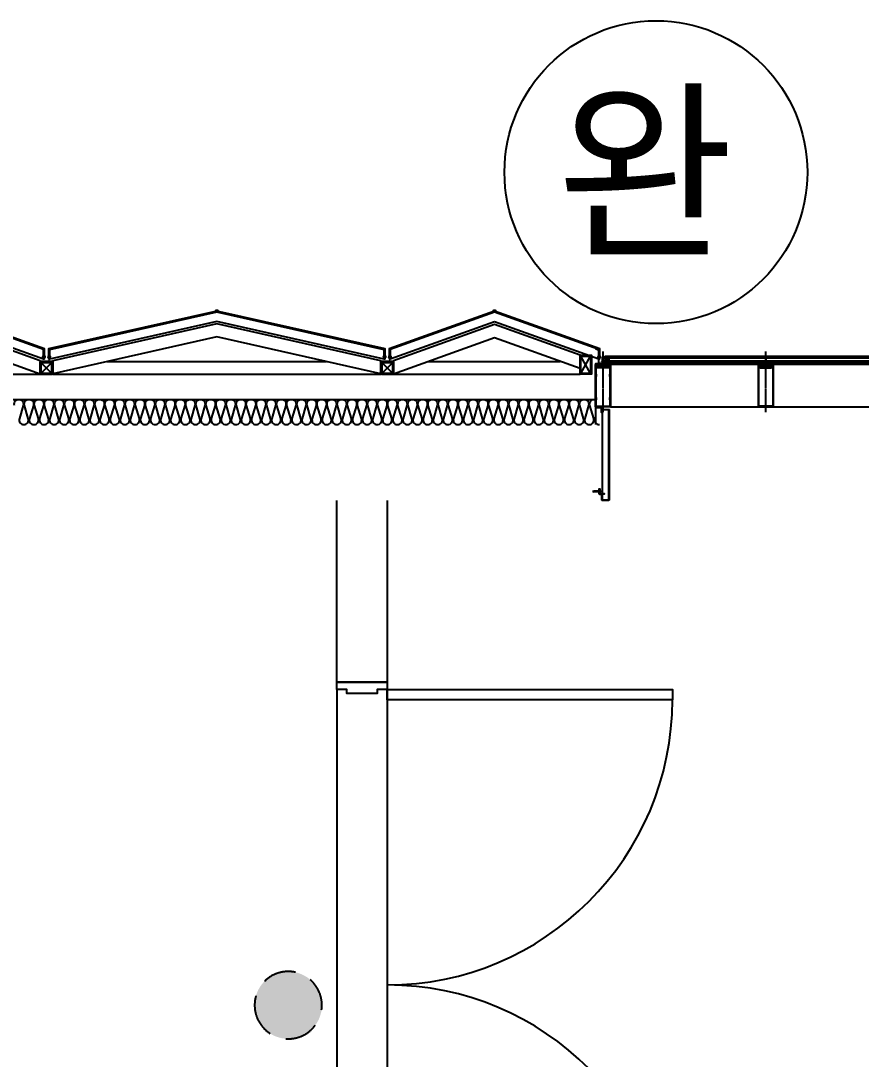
# Model space of a CAD drawing. Header units: millimetres. Extents: x -95754 to 177808, y 34455 to 150605.
# Drawn here: x 166302 to 169632, y 146491 to 150605 of the extents above; entities that cross this region are included whole.
import ezdxf

# ---------------------------------------------------------------- set-up
doc = ezdxf.new("R2010")
doc.units = ezdxf.units.MM
doc.header["$LTSCALE"] = 300
for name, pattern in [('CEN', [62, 60, -1, 0, -1]), ('CENTER', [2, 1.25, -0.25, 0.25, -0.25]), ('ghid', [3, 2, -1]), ('HID', [2.8, 1.8, -1])]:
    doc.linetypes.add(name, pattern=pattern)
for name, color, linetype in [('0-Sheet', 7, 'Continuous'), ('6FIN', 6, 'Continuous'), ('8', 8, 'Continuous'), ('A-DOOR', 4, 'Continuous'), ('A-DOOR-1', 1, 'Continuous'), ('A-DOOR-8', 8, 'Continuous'), ('A-ELE', 7, 'Continuous'), ('A-WALL-D', 7, 'Continuous'), ('A-WIN', 4, 'Continuous'), ('A-갑종방화문', 7, 'Continuous'), ('A-방화문표기', 6, 'ghid'), ('A-하지철물', 55, 'Continuous'), ('alucobond', 4, 'Continuous'), ('B-AR', 4, 'Continuous'), ('CEN', 1, 'CEN'), ('GLASS', 4, 'Continuous'), ('INSUL', 8, 'Continuous'), ('ISL', 251, 'Continuous'), ('mold', 4, 'Continuous'), ('SEALANT', 90, 'Continuous'), ('SHEET', 6, 'Continuous')]:
    doc.layers.add(name, color=color, linetype=linetype)
doc.layers.add('피난기구', color=1, linetype='Continuous', plot=False)
doc.styles.add('X-PLAN$0$Gtx', font='')
doc.styles.get('X-PLAN$0$Gtx').set_extended_font_data('Dotum')

# ---------------------------------------------------------------- blocks, each defined once
blk = doc.blocks.new('FSD-6')
at = {"layer": 'A-DOOR'}
for points in [[(-200, 2400), (-200, 2370), (-160, 2370), (-160, 2355), (-40, 2355), (-40, 2370), (0, 2370), (0, 2400)], [(-200, 2370), (-1330, 2370), (-1330, 2330), (-200, 2330)], [(-200, 30), (-1330, 30), (-1330, 70), (-200, 70)], [(-200, 0), (-200, 30), (-160, 30), (-160, 45), (-40, 45), (-40, 30), (0, 30), (0, 0)]]:
    blk.add_lwpolyline(points, close=True, dxfattribs=at)
at = {"layer": 'A-DOOR-1'}
for centre, start, end in [((-200, 2330), 180, 270), ((-200, 70), 90, 180)]:
    blk.add_arc(centre, 1130, start, end, dxfattribs=at)
at = {"layer": 'A-DOOR-8'}
for p, q in [((-200, 30), (-200, 2370)), ((0, 30), (0, 2370))]:
    blk.add_line(p, q, dxfattribs=at)
blk = doc.blocks.new('EX-850-1')
at = {"layer": '6FIN', "elevation": 0}
for points in [[(3.2, 204.1), (46.8, 204.1, 0.414214), (50, 207.3), (50, 250.9, 0.414214), (46.8, 254.1), (3.2, 254.1, 0.414214), (0, 250.9), (0, 207.3, 0.414214)], [(896.8, 204.1), (853.2, 204.1, -0.414214), (850, 207.3), (850, 250.9, -0.414214), (853.2, 254.1), (896.8, 254.1, -0.414214), (900, 250.9), (900, 207.3, -0.414214)]]:
    blk.add_lwpolyline(points, format="xyb", close=True, dxfattribs=at)
at = {"layer": 'A-하지철물'}
for p, q in [((850, 254.1), (50, 254.1)), ((710.9, 204.1), (189.1, 204.1))]:
    blk.add_line(p, q, dxfattribs=at)
at = {"layer": 'A-하지철물', "elevation": 0}
for points in [[(49.9, 254.1), (450, 110.3), (850.1, 254.1)], [(50, 204.1), (50, 200.9), (450, 57.2), (850, 200.9), (850, 204.1)]]:
    blk.add_lwpolyline(points, dxfattribs=at)
at = {"layer": 'A-하지철물'}
blk.add_circle((450, 4.1), 4.07, dxfattribs=at)
at = {"layer": 'alucobond', "color": 251, "linetype": 'HID', "ltscale": 10}
for p, q in [((30.2, 185.1), (41.5, 185.1)), ((31.5, 182.4), (31.5, 187.8)), ((31.5, 186.6), (39.5, 186.6)), ((31.5, 183.6), (39.5, 183.6)), ((32, 189.3), (32.5, 189.3)), ((32, 180.9), (32.5, 180.9)), ((32.5, 180.9), (32.5, 189.3)), ((38, 182.7), (38, 187.4)), ((39.5, 182.7), (39.5, 187.4)), ((869.8, 185.1), (858.5, 185.1)), ((860.5, 182.7), (860.5, 187.4)), ((868.5, 186.6), (860.5, 186.6)), ((868.5, 183.6), (860.5, 183.6)), ((862, 182.7), (862, 187.4)), ((867.5, 180.9), (867.5, 189.3)), ((868, 189.3), (867.5, 189.3)), ((868, 180.9), (867.5, 180.9)), ((868.5, 182.4), (868.5, 187.8))]:
    blk.add_line(p, q, dxfattribs=at)
at = {"layer": 'alucobond'}
for p, q in [((32.5, 195.1), (36.5, 195.1)), ((867.5, 195.1), (863.5, 195.1))]:
    blk.add_line(p, q, dxfattribs=at)
at = {"layer": 'alucobond', "color": 251, "linetype": 'HID', "ltscale": 10}
for points in [[(32, 189.3), (31.5, 187.8)], [(32, 180.9), (31.5, 182.4)], [(868, 189.3), (868.5, 187.8)], [(868, 180.9), (868.5, 182.4)]]:
    blk.add_lwpolyline(points, dxfattribs=at)
at = {"layer": 'alucobond', "elevation": 0}
for points in [[(32.5, 195.1), (32.5, 154.1), (450, 4.1), (867.5, 154.1), (867.5, 195.1)], [(36.5, 195.1), (36.5, 156.9), (450, 8.3), (863.5, 156.9), (863.5, 195.1)]]:
    blk.add_lwpolyline(points, dxfattribs=at)
at = {"layer": 'alucobond', "color": 251, "linetype": 'HID', "ltscale": 10, "elevation": 0}
blk.add_lwpolyline([(36.5, 195.1), (450, 46.6), (863.5, 195.1)], dxfattribs=at)
at = {"layer": 'alucobond', "color": 251, "linetype": 'HID', "ltscale": 10}
for points in [[(39.5, 186.6, -0.666667), (39.5, 183.6, -1.5)], [(860.5, 186.6, 0.666667), (860.5, 183.6, 1.5)]]:
    blk.add_lwpolyline(points, format="xyb", dxfattribs=at)
for centre, start, end in [((38.7, 187.4), 0, 180), ((38.7, 182.7), 180, 0), ((861.3, 187.4), 0, 180), ((861.3, 182.7), 180, 0)]:
    blk.add_arc(centre, 0.75, start, end, dxfattribs=at)
at = {"layer": 'mold', "color": 4}
for points in [[(25, 204.1), (25, 202.6)], [(875, 204.1), (875, 202.6)]]:
    blk.add_lwpolyline(points, dxfattribs=at)
at = {"layer": 'SHEET', "color": 8}
for p, q in [((46.8, 250.9), (3.2, 207.3)), ((3.2, 250.9), (46.8, 207.3)), ((853.2, 250.9), (896.8, 207.3)), ((896.8, 250.9), (853.2, 207.3))]:
    blk.add_line(p, q, dxfattribs=at)
at = {"layer": 'SHEET', "color": 8, "elevation": 0}
for points in [[(3.2, 207.3), (46.8, 207.3), (46.8, 250.9), (3.2, 250.9)], [(896.8, 207.3), (853.2, 207.3), (853.2, 250.9), (896.8, 250.9)]]:
    blk.add_lwpolyline(points, close=True, dxfattribs=at)
blk = doc.blocks.new('EX-1350')
at = {"layer": '6FIN', "elevation": 0}
for points in [[(3.2, 204.1), (46.8, 204.1, 0.414214), (50, 207.3), (50, 250.9, 0.414214), (46.8, 254.1), (3.2, 254.1, 0.414214), (0, 250.9), (0, 207.3, 0.414214)], [(1396.8, 204.1), (1353.2, 204.1, -0.414214), (1350, 207.3), (1350, 250.9, -0.414214), (1353.2, 254.1), (1396.8, 254.1, -0.414214), (1400, 250.9), (1400, 207.3, -0.414214)]]:
    blk.add_lwpolyline(points, format="xyb", close=True, dxfattribs=at)
at = {"layer": 'A-하지철물'}
for p, q in [((1350, 254.1), (50, 254.1)), ((1133.9, 204.1), (266.1, 204.1))]:
    blk.add_line(p, q, dxfattribs=at)
at = {"layer": 'A-하지철물', "elevation": 0}
for points in [[(49.7, 252.7), (700, 106.6), (1350.3, 252.7)], [(50, 254.1), (50, 201.4), (700, 55.3), (1350, 201.4), (1350, 254.1)]]:
    blk.add_lwpolyline(points, dxfattribs=at)
at = {"layer": 'A-하지철물'}
blk.add_circle((700, 4.1), 4.07, dxfattribs=at)
at = {"layer": 'alucobond', "color": 251, "linetype": 'HID', "ltscale": 10}
for p, q in [((30.2, 185.1), (41.5, 185.1)), ((31.5, 182.4), (31.5, 187.8)), ((31.5, 186.6), (39.5, 186.6)), ((31.5, 183.6), (39.5, 183.6)), ((32, 189.3), (32.5, 189.3)), ((32, 180.9), (32.5, 180.9)), ((32.5, 180.9), (32.5, 189.3)), ((38, 182.7), (38, 187.4)), ((39.5, 182.7), (39.5, 187.4)), ((1369.8, 185.1), (1358.5, 185.1)), ((1360.5, 182.7), (1360.5, 187.4)), ((1368.5, 186.6), (1360.5, 186.6)), ((1368.5, 183.6), (1360.5, 183.6)), ((1362, 182.7), (1362, 187.4)), ((1367.5, 180.9), (1367.5, 189.3)), ((1368, 189.3), (1367.5, 189.3)), ((1368, 180.9), (1367.5, 180.9)), ((1368.5, 182.4), (1368.5, 187.8))]:
    blk.add_line(p, q, dxfattribs=at)
at = {"layer": 'alucobond'}
for p, q in [((32.5, 195.1), (36.5, 195.1)), ((1367.5, 195.1), (1363.5, 195.1))]:
    blk.add_line(p, q, dxfattribs=at)
at = {"layer": 'alucobond', "color": 251, "linetype": 'HID', "ltscale": 10, "elevation": 0}
for points in [[(32, 189.3), (31.5, 187.8)], [(32, 180.9), (31.5, 182.4)], [(36.5, 194.2), (700, 45.1), (1363.5, 194.2)], [(1368, 189.3), (1368.5, 187.8)], [(1368, 180.9), (1368.5, 182.4)]]:
    blk.add_lwpolyline(points, dxfattribs=at)
at = {"layer": 'alucobond', "elevation": 0}
for points in [[(32.5, 195.1), (32.5, 154.1), (700, 4.1), (1367.5, 154.1), (1367.5, 195.1)], [(36.5, 195.1), (36.5, 157.3), (700, 8.2), (1363.5, 157.3), (1363.5, 195.1)]]:
    blk.add_lwpolyline(points, dxfattribs=at)
at = {"layer": 'alucobond', "color": 251, "linetype": 'HID', "ltscale": 10, "elevation": 0}
for points in [[(39.5, 186.6, -0.666667), (39.5, 183.6, -1.5)], [(1360.5, 186.6, 0.666667), (1360.5, 183.6, 1.5)]]:
    blk.add_lwpolyline(points, format="xyb", dxfattribs=at)
at = {"layer": 'alucobond', "color": 251, "linetype": 'HID', "ltscale": 10}
for centre, start, end in [((38.7, 187.4), 0, 180), ((38.7, 182.7), 180, 0), ((1361.3, 187.4), 0, 180), ((1361.3, 182.7), 180, 0)]:
    blk.add_arc(centre, 0.75, start, end, dxfattribs=at)
at = {"layer": 'mold', "color": 4, "elevation": 0}
for points in [[(25, 204.1), (25, 202.6)], [(1375, 204.1), (1375, 202.6)]]:
    blk.add_lwpolyline(points, dxfattribs=at)
at = {"layer": 'SHEET', "color": 8}
for p, q in [((46.8, 250.9), (3.2, 207.3)), ((3.2, 250.9), (46.8, 207.3)), ((1353.2, 250.9), (1396.8, 207.3)), ((1396.8, 250.9), (1353.2, 207.3))]:
    blk.add_line(p, q, dxfattribs=at)
at = {"layer": 'SHEET', "color": 8, "elevation": 0}
for points in [[(3.2, 207.3), (46.8, 207.3), (46.8, 250.9), (3.2, 250.9)], [(1396.8, 207.3), (1353.2, 207.3), (1353.2, 250.9), (1396.8, 250.9)]]:
    blk.add_lwpolyline(points, close=True, dxfattribs=at)
blk = doc.blocks.new('A$C88f6889a')
at = {"layer": 'B-AR', "elevation": 0}
for points in [[(12, 54.7, -0.414214), (11, 55.7), (11, 62, -0.414214), (11.5, 62.5), (50.5, 62.5, -0.414214), (51, 62), (51, 55.7, -0.414214), (50, 54.7), (35.7, 54.7, 0.414214), (35.5, 54.5), (35.5, 52.5, 0.414214), (36, 52), (61, 52), (61, 220), (1, 220), (1, 52), (26, 52, 0.414214), (26.5, 52.5), (26.5, 54.5, 0.414214), (26.3, 54.7)], [(59, 89.4), (59, 54.8, -0.414214), (58.5, 54.3), (53.7, 54.3, -0.414214), (53.2, 54.8), (53.2, 64.2, 0.414214), (52.7, 64.7), (9.3, 64.7, 0.414214), (8.8, 64.2), (8.8, 54.8, -0.414214), (8.3, 54.3), (3.5, 54.3, -0.414214), (3, 54.8), (3, 89.4), (3.5, 89.9), (3.5, 99.1), (3, 99.6), (3, 182.4), (3.5, 182.9), (3.5, 192.1), (3, 192.6), (3, 217, -0.414214), (3.5, 217.5), (58.5, 217.5, -0.414214), (59, 217), (59, 192.6), (58.5, 192.1), (58.5, 182.9), (59, 182.4), (59, 99.6), (58.5, 99.1), (58.5, 89.9)], [(33.7, 56.4, -0.414214), (34.7, 57.4), (35.6, 57.4, 0.298217), (36.1, 57.1, 0.298217), (36.5, 57.4), (47.3, 57.4, 0.298217), (47.8, 57.1, 0.414214), (48.3, 57.6), (48.3, 59.6, 0.414214), (47.8, 60.1, 0.236068), (47.4, 59.9), (31.4, 59.9, 0.236068), (31, 60.1, 0.236068), (30.6, 59.9), (14.6, 59.9, 0.236068), (14.2, 60.1, 0.414214), (13.7, 59.6), (13.7, 57.6, 0.414214), (14.2, 57.1, 0.298217), (14.7, 57.4), (25.5, 57.4, 0.298217), (25.9, 57.1, 0.298217), (26.4, 57.4), (27.3, 57.4, -0.414214), (28.3, 56.4), (28.3, 52.1, 0.198912), (28.3, 51.9), (29.2, 51, -0.198911), (29.5, 50.3), (29.5, 24.2, 0.414214), (31, 22.7, 0.414214), (32.5, 24.2), (32.5, 50.3, -0.198912), (32.8, 51), (33.5, 51.7, 0.198912), (33.7, 52.4)]]:
    blk.add_lwpolyline(points, format="xyb", close=True, dxfattribs=at)
blk.add_lwpolyline([(48.8, 60.3), (31, 60.3), (48.8, 60.3), (48.8, 56.9), (34.5, 56.9), (34, 56.4), (34, 53.9), (34.8, 53.9), (35.3, 54.4), (35.3, 54.9), (37.4, 54.9), (37.7, 55.2), (48, 55.2), (48, 54.9), (50, 54.9), (50.5, 55.4), (50.5, 61.8), (50, 62.3), (48, 62.3), (48, 62), (37.5, 62), (37.5, 62.3), (33, 62.3), (33, 62), (29, 62), (29, 62.3), (24.5, 62.3), (24.5, 62), (14, 62), (14, 62.3), (12, 62.3), (11.5, 61.8), (11.5, 55.4), (12, 54.9), (14, 54.9), (14, 55.2), (24.3, 55.2), (24.6, 54.9), (26.7, 54.9), (26.7, 54.4), (27.2, 53.9), (28.1, 53.9), (28.1, 56.4), (27.6, 56.9), (13.2, 56.9), (13.2, 60.3), (31, 60.3)], dxfattribs=at)
at = {"layer": 'CEN', "ltscale": 0.005}
blk.add_line((31, 240), (31, 0), dxfattribs=at)
at = {"layer": 'GLASS', "color": 8, "elevation": 0}
blk.add_lwpolyline([(22.5, 20, -0.046781), (39.5, 20)], format="xyb", dxfattribs=at)
at = {"layer": 'SEALANT', "color": 4, "elevation": 0}
for points in [[(1, 52, -0.032752), (0, 44)], [(61, 52, 0.032752), (62, 44)]]:
    blk.add_lwpolyline(points, format="xyb", dxfattribs=at)
for points in [[(16.5, 52), (16.5, 44), (26.5, 44), (26.5, 52)], [(45.5, 52), (45.5, 44), (35.5, 44), (35.5, 52)]]:
    blk.add_lwpolyline(points, close=True, dxfattribs=at)
at = {"layer": 'SEALANT', "color": 8}
for centre, start, end in [((25.9, 40.6), 76.7784, 89.2245), ((36.1, 40.6), 90.7755, 103.2216)]:
    blk.add_arc(centre, 11.4, start, end, dxfattribs=at)
blk = doc.blocks.new('*U1697')
at = {"layer": 'B-AR', "color": 8}
for p, q in [((-30, -71, 0), (-5, -68)), ((1320, -71, 0), (1295, -68))]:
    blk.add_line(p, q, dxfattribs=at)
at = {"layer": 'B-AR'}
for points in [[(-19, -65.3, -0.414214), (-20, -64.3), (-20, -58, -0.414214), (-19.5, -57.5), (19.5, -57.5, -0.414214), (20, -58), (20, -64.3, -0.414214), (19, -65.3), (4.7, -65.3, 0.414214), (4.5, -65.5), (4.5, -67.5, 0.414214), (5, -68), (30, -68), (30, 100), (-30, 100), (-30, -68), (-5, -68, 0.414214), (-4.5, -67.5), (-4.5, -65.5, 0.414214), (-4.7, -65.3)], [(28, -30.6), (28, -65.2, -0.414214), (27.5, -65.7), (22.7, -65.7, -0.414214), (22.2, -65.2), (22.2, -55.8, 0.414214), (21.7, -55.3), (-21.7, -55.3, 0.414214), (-22.2, -55.8), (-22.2, -65.2, -0.414214), (-22.7, -65.7), (-27.5, -65.7, -0.414214), (-28, -65.2), (-28, -30.6), (-27.5, -30.1), (-27.5, -20.9), (-28, -20.4), (-28, 62.4), (-27.5, 62.9), (-27.5, 72.1), (-28, 72.6), (-28, 97, -0.414214), (-27.5, 97.5), (27.5, 97.5, -0.414214), (28, 97), (28, 72.6), (27.5, 72.1), (27.5, 62.9), (28, 62.4), (28, -20.4), (27.5, -20.9), (27.5, -30.1)], [(1309, -65.3, 0.414214), (1310, -64.3), (1310, -58, 0.414214), (1309.5, -57.5), (1270.5, -57.5, 0.414214), (1270, -58), (1270, -64.3, 0.414214), (1271, -65.3), (1285.3, -65.3, -0.414214), (1285.5, -65.5), (1285.5, -67.5, -0.414214), (1285, -68), (1260, -68), (1260, 100), (1320, 100), (1320, -68), (1295, -68, -0.414214), (1294.5, -67.5), (1294.5, -65.5, -0.414214), (1294.7, -65.3)], [(1262, -30.6), (1262, -65.2, 0.414214), (1262.5, -65.7), (1267.3, -65.7, 0.414214), (1267.8, -65.2), (1267.8, -55.8, -0.414214), (1268.3, -55.3), (1311.7, -55.3, -0.414214), (1312.2, -55.8), (1312.2, -65.2, 0.414214), (1312.7, -65.7), (1317.5, -65.7, 0.414214), (1318, -65.2), (1318, -30.6), (1317.5, -30.1), (1317.5, -20.9), (1318, -20.4), (1318, 62.4), (1317.5, 62.9), (1317.5, 72.1), (1318, 72.6), (1318, 97, 0.414214), (1317.5, 97.5), (1262.5, 97.5, 0.414214), (1262, 97), (1262, 72.6), (1262.5, 72.1), (1262.5, 62.9), (1262, 62.4), (1262, -20.4), (1262.5, -20.9), (1262.5, -30.1)], [(2.7, -63.6, -0.414214), (3.7, -62.6), (4.6, -62.6, 0.298217), (5.1, -62.9, 0.298217), (5.5, -62.6), (16.3, -62.6, 0.298217), (16.8, -62.9, 0.414214), (17.3, -62.4), (17.3, -60.4, 0.414214), (16.8, -59.9, 0.236068), (16.4, -60.1), (0.4, -60.1, 0.236068), (0, -59.9, 0.236068), (-0.4, -60.1), (-16.4, -60.1, 0.236068), (-16.8, -59.9, 0.414214), (-17.3, -60.4), (-17.3, -62.4, 0.414214), (-16.8, -62.9, 0.298217), (-16.3, -62.6), (-5.5, -62.6, 0.298217), (-5.1, -62.9, 0.298217), (-4.6, -62.6), (-3.7, -62.6, -0.414214), (-2.7, -63.6), (-2.7, -67.9, 0.198912), (-2.7, -68.1), (-1.8, -69, -0.198911), (-1.5, -69.7), (-1.5, -95.8, 0.414214), (0, -97.3, 0.414214), (1.5, -95.8), (1.5, -69.7, -0.198912), (1.8, -69), (2.5, -68.3, 0.198912), (2.7, -67.6)], [(1287.3, -63.6, 0.414214), (1286.3, -62.6), (1285.4, -62.6, -0.298217), (1284.9, -62.9, -0.298217), (1284.5, -62.6), (1273.7, -62.6, -0.298217), (1273.2, -62.9, -0.414214), (1272.7, -62.4), (1272.7, -60.4, -0.414214), (1273.2, -59.9, -0.236068), (1273.6, -60.1), (1289.6, -60.1, -0.236068), (1290, -59.9, -0.236068), (1290.4, -60.1), (1306.4, -60.1, -0.236068), (1306.8, -59.9, -0.414214), (1307.3, -60.4), (1307.3, -62.4, -0.414214), (1306.8, -62.9, -0.298217), (1306.3, -62.6), (1295.5, -62.6, -0.298217), (1295.1, -62.9, -0.298217), (1294.6, -62.6), (1293.7, -62.6, 0.414214), (1292.7, -63.6), (1292.7, -67.9, -0.198912), (1292.7, -68.1), (1291.8, -69, 0.198911), (1291.5, -69.7), (1291.5, -95.8, -0.414214), (1290, -97.3, -0.414214), (1288.5, -95.8), (1288.5, -69.7, 0.198912), (1288.2, -69), (1287.5, -68.3, -0.198912), (1287.3, -67.6)]]:
    blk.add_lwpolyline(points, format="xyb", close=True, dxfattribs=at)
at = {"layer": 'B-AR', "color": 8, "elevation": 0}
for points in [[(-5, -71), (-30, -71), (-30, -68), (-5, -68)], [(1295, -71), (1320, -71), (1320, -68), (1295, -68)]]:
    blk.add_lwpolyline(points, close=True, dxfattribs=at)
at = {"layer": 'B-AR'}
for points in [[(17.8, -59.7), (0, -59.7), (17.8, -59.7), (17.8, -63.1), (3.5, -63.1), (3, -63.6), (3, -66.1), (3.8, -66.1), (4.3, -65.6), (4.3, -65.1), (6.4, -65.1), (6.7, -64.8), (17, -64.8), (17, -65.1), (19, -65.1), (19.5, -64.6), (19.5, -58.2), (19, -57.7), (17, -57.7), (17, -58), (6.5, -58), (6.5, -57.7), (2, -57.7), (2, -58), (-2, -58), (-2, -57.7), (-6.5, -57.7), (-6.5, -58), (-17, -58), (-17, -57.7), (-19, -57.7), (-19.5, -58.2), (-19.5, -64.6), (-19, -65.1), (-17, -65.1), (-17, -64.8), (-6.7, -64.8), (-6.4, -65.1), (-4.3, -65.1), (-4.3, -65.6), (-3.8, -66.1), (-2.9, -66.1), (-2.9, -63.6), (-3.4, -63.1), (-17.8, -63.1), (-17.8, -59.7), (0, -59.7)], [(1272.1, -59.7), (1290, -59.7), (1272.1, -59.7), (1272.1, -63.1), (1286.5, -63.1), (1287, -63.6), (1287, -66.1), (1286.2, -66.1), (1285.7, -65.6), (1285.7, -65.1), (1283.6, -65.1), (1283.3, -64.8), (1273, -64.8), (1273, -65.1), (1271, -65.1), (1270.5, -64.6), (1270.5, -58.2), (1271, -57.7), (1273, -57.7), (1273, -58), (1283.5, -58), (1283.5, -57.7), (1288, -57.7), (1288, -58), (1292, -58), (1292, -57.7), (1296.5, -57.7), (1296.5, -58), (1307, -58), (1307, -57.7), (1309, -57.7), (1309.5, -58.2), (1309.5, -64.6), (1309, -65.1), (1307, -65.1), (1307, -64.8), (1296.7, -64.8), (1296.4, -65.1), (1294.3, -65.1), (1294.3, -65.6), (1293.8, -66.1), (1292.9, -66.1), (1292.9, -63.6), (1293.4, -63.1), (1307.8, -63.1), (1307.8, -59.7), (1290, -59.7)]]:
    blk.add_lwpolyline(points, dxfattribs=at)
at = {"layer": 'CEN', "ltscale": 0.005}
for p, q in [((0, 120), (0, -120)), ((1290, 120), (1290, -120))]:
    blk.add_line(p, q, dxfattribs=at)
at = {"layer": 'GLASS', "color": 8}
for p, q in [((1260, 100), (30, 100)), ((30, -68), (1260, -68)), ((15.5, -82.8, 0), (22.5, -82.8, 0)), ((15.5, -93.3, 0), (22.5, -93.3, 0)), ((1274.5, -82.8, 0), (1267.5, -82.8, 0)), ((1274.5, -93.3, 0), (1267.5, -93.3, 0))]:
    blk.add_line(p, q, dxfattribs=at)
at = {"layer": 'GLASS', "color": 8, "elevation": 0}
for points in [[(214.8, -82), (1281.5, -82, 0.414214), (1282.5, -81), (1282.5, -77, 0.414214), (1281.5, -76), (214.8, -76), (8.5, -76, 0.414214), (7.5, -77), (7.5, -81, 0.414214), (8.5, -82)], [(8.5, -82, -0.198912), (7.8, -81.7, -0.112366), (7.8, -94.3, -0.198912), (8.5, -94), (15.5, -94), (15.5, -93), (16.2, -93, -0.414214), (15.5, -92.3), (15.5, -83.8, -0.414035), (16.2, -83.1), (15.5, -83.1), (15.5, -82)], [(1281.5, -82, 0.198912), (1282.2, -81.7, 0.112366), (1282.2, -94.3, 0.198912), (1281.5, -94), (1274.5, -94), (1274.5, -93), (1273.8, -93, 0.414214), (1274.5, -92.3), (1274.5, -83.8, 0.414035), (1273.8, -83.1), (1274.5, -83.1), (1274.5, -82)], [(214.8, -100), (1281.5, -100, 0.414214), (1282.5, -99), (1282.5, -95, 0.414214), (1281.5, -94), (214.8, -94), (8.5, -94, 0.414214), (7.5, -95), (7.5, -99, 0.414214), (8.5, -100)]]:
    blk.add_lwpolyline(points, format="xyb", close=True, dxfattribs=at)
for points in [[(15.5, -83.1), (22.5, -83.1), (22.5, -82), (15.5, -82)], [(1274.5, -83.1), (1267.5, -83.1), (1267.5, -82), (1274.5, -82)], [(15.5, -93), (22.5, -93), (22.5, -94), (15.5, -94)], [(1274.5, -93), (1267.5, -93), (1267.5, -94), (1274.5, -94)]]:
    blk.add_lwpolyline(points, close=True, dxfattribs=at)
for points in [[(16.2, -83.1, 0.414214), (15.5, -83.8), (15.5, -92.3, 0.414214), (16.2, -93), (22, -93, 0.414214), (22.5, -92.5), (22.5, -88.5), (22, -88), (22.5, -87.5), (22.5, -83.6, 0.414214), (22, -83.1), (16.2, -83.1)], [(16.2, -83.6), (21.8, -83.6, -0.414214), (22, -83.8), (22, -92.3, -0.414214), (21.8, -92.5), (16.2, -92.5, -0.414214), (16, -92.3), (16, -83.8, -0.414214), (16.2, -83.6)], [(1273.8, -83.1, -0.414214), (1274.5, -83.8), (1274.5, -92.3, -0.414214), (1273.8, -93), (1268, -93, -0.414214), (1267.5, -92.5), (1267.5, -88.5), (1268, -88), (1267.5, -87.5), (1267.5, -83.6, -0.414214), (1268, -83.1), (1273.8, -83.1)], [(1273.8, -83.6), (1268.2, -83.6, 0.414214), (1268, -83.8), (1268, -92.3, 0.414214), (1268.2, -92.5), (1273.8, -92.5, 0.414214), (1274, -92.3), (1274, -83.8, 0.414214), (1273.8, -83.6)]]:
    blk.add_lwpolyline(points, format="xyb", dxfattribs=at)
at = {"layer": 'SEALANT', "color": 4}
for points in [[(14.5, -68), (14.5, -76), (4.5, -76), (4.5, -68)], [(1275.5, -68), (1275.5, -76), (1285.5, -76), (1285.5, -68)]]:
    blk.add_lwpolyline(points, close=True, dxfattribs=at)
for points in [[(30, -68, 0.032752), (31, -76)], [(1260, -68, -0.032752), (1259, -76)]]:
    blk.add_lwpolyline(points, format="xyb", dxfattribs=at)
at = {"layer": 'SEALANT', "color": 8}
for centre, start, end in [((-5.1, -79.4), 76.7784, 89.2245), ((5.1, -79.4), 90.7755, 103.2216), ((1284.9, -79.4), 76.7784, 89.2245), ((1295.1, -79.4), 90.7755, 103.2216)]:
    blk.add_arc(centre, 11.4, start, end, dxfattribs=at)
blk = doc.blocks.new('A$Ca5773e7c')
at = {"layer": '6FIN', "elevation": 0}
blk.add_lwpolyline([(0, 75), (45, 75), (45, 0), (0, 0)], close=True, dxfattribs=at)
at = {"layer": 'SHEET', "color": 8}
for p, q in [((41.8, 3.2), (3.2, 71.8)), ((3.2, 3.2), (41.8, 71.8))]:
    blk.add_line(p, q, dxfattribs=at)
at = {"layer": 'SHEET', "color": 8, "elevation": 0}
blk.add_lwpolyline([(3.2, 71.8), (41.8, 71.8), (41.8, 3.2), (3.2, 3.2)], close=True, dxfattribs=at)
blk = doc.blocks.new('EX-850-2')
at = {"layer": '6FIN', "elevation": 0}
blk.add_lwpolyline([(3.2, 50), (46.8, 50, -0.414214), (50, 46.8), (50, 3.2, -0.414214), (46.8, 0), (3.2, 0, -0.414214), (0, 3.2), (0, 46.8, -0.414214)], format="xyb", close=True, dxfattribs=at)
at = {"layer": 'A-하지철물'}
for p, q in [((189.1, 50), (710.9, 50)), ((50, 0), (789.1, 0))]:
    blk.add_line(p, q, dxfattribs=at)
at = {"layer": 'A-하지철물', "elevation": 0}
for points in [[(789.2, 75), (450, 196.9), (50, 53.2), (50, 50)], [(789.1, 21.9), (450, 143.7), (49.9, 0)]]:
    blk.add_lwpolyline(points, dxfattribs=at)
at = {"layer": 'A-하지철물'}
blk.add_circle((450, 250), 4.07, dxfattribs=at)
at = {"layer": 'alucobond', "color": 251, "linetype": 'HID', "ltscale": 10}
for p, q in [((30.2, 69), (41.5, 69)), ((31.5, 71.7), (31.5, 66.3)), ((31.5, 70.5), (39.5, 70.5)), ((31.5, 67.5), (39.5, 67.5)), ((32, 73.2), (32.5, 73.2)), ((32, 64.8), (32.5, 64.8)), ((32.5, 73.2), (32.5, 64.8)), ((38, 71.4), (38, 66.6)), ((39.5, 71.4), (39.5, 66.6)), ((869.8, 69), (858.5, 69)), ((860.5, 71.4), (860.5, 66.6)), ((868.5, 70.5), (860.5, 70.5)), ((868.5, 67.5), (860.5, 67.5)), ((862, 71.4), (862, 66.6)), ((867.5, 73.2), (867.5, 64.8)), ((868, 73.2), (867.5, 73.2)), ((868, 64.8), (867.5, 64.8)), ((868.5, 71.7), (868.5, 66.3))]:
    blk.add_line(p, q, dxfattribs=at)
at = {"layer": 'alucobond'}
for p, q in [((32.5, 58.9), (36.5, 58.9)), ((867.5, 58.9), (863.5, 58.9))]:
    blk.add_line(p, q, dxfattribs=at)
at = {"layer": 'alucobond', "elevation": 0}
for points in [[(867.5, 58.9), (867.5, 100), (450, 250), (32.5, 100), (32.5, 58.9)], [(863.5, 58.9), (863.5, 97.2), (450, 245.7), (36.5, 97.2), (36.5, 58.9)]]:
    blk.add_lwpolyline(points, dxfattribs=at)
at = {"layer": 'alucobond', "color": 251, "linetype": 'HID', "ltscale": 10, "elevation": 0}
for points in [[(863.5, 58.9), (450, 207.5), (36.5, 58.9)], [(32, 73.2), (31.5, 71.7)], [(32, 64.8), (31.5, 66.3)], [(868, 73.2), (868.5, 71.7)], [(868, 64.8), (868.5, 66.3)]]:
    blk.add_lwpolyline(points, dxfattribs=at)
for points in [[(39.5, 67.5, 0.666667), (39.5, 70.5, 1.5)], [(860.5, 67.5, -0.666667), (860.5, 70.5, -1.5)]]:
    blk.add_lwpolyline(points, format="xyb", dxfattribs=at)
at = {"layer": 'alucobond', "color": 251, "linetype": 'HID', "ltscale": 10}
for centre, start, end in [((38.7, 71.4), 0, 180), ((38.7, 66.6), 180, 0), ((861.3, 71.4), 0, 180), ((861.3, 66.6), 180, 0)]:
    blk.add_arc(centre, 0.75, start, end, dxfattribs=at)
at = {"layer": 'mold', "color": 4, "elevation": 0}
blk.add_lwpolyline([(875, 41), (875, 42.5), (863.5, 42.5), (863.5, 97.2), (852.1, 101.3), (851.6, 99.9), (862, 96.1), (862, 41)], close=True, dxfattribs=at)
for points in [[(25, 50), (25, 51.5)], [(875, 50), (875, 51.5)]]:
    blk.add_lwpolyline(points, dxfattribs=at)
at = {"layer": 'SHEET', "color": 8}
for p, q in [((46.8, 3.2), (3.2, 46.8)), ((3.2, 3.2), (46.8, 46.8))]:
    blk.add_line(p, q, dxfattribs=at)
at = {"layer": 'SHEET', "color": 8, "elevation": 0}
blk.add_lwpolyline([(3.2, 46.8), (46.8, 46.8), (46.8, 3.2), (3.2, 3.2)], close=True, dxfattribs=at)
at = {"layer": 'A-ELE'}
blk.add_blockref('A$Ca5773e7c', (789.1, 0), dxfattribs=at)
blk = doc.blocks.new('CONC-PIN')
at = {"layer": '8', "color": 1, "linetype": 'CENTER'}
blk.add_line((-6.8, 0), (28.8, 0), dxfattribs=at)
at = {"layer": '8', "color": 8}
for p, q in [((-0.8, -2.9), (-0.8, 2.9)), ((-0.3, 3.4), (0, 3.4)), ((0, -3.4), (0, 3.4)), ((0, 1.5), (23.7, 1.5)), ((26.1, 0), (23.7, 1.5)), ((26.1, 0), (23.7, -1.5)), ((-0.3, -3.4), (0, -3.4)), ((0, -1.5), (23.7, -1.5))]:
    blk.add_line(p, q, dxfattribs=at)
for centre, start, end in [((-0.3, 2.9), 90, 180), ((-0.3, -2.9), 180, 270)]:
    blk.add_arc(centre, 0.5, start, end, dxfattribs=at)
blk = doc.blocks.new('A$Ca3e3bad8')
at = {"layer": '0-Sheet'}
blk.add_lwpolyline([(-368, -2), (-12, -2), (-12, -28, 0.414214), (-10, -30), (-3, -30), (-3, -28), (-10, -28), (-10, -2, 0.414214), (-12, 0), (-368, 0, 0.414214), (-370, -2), (-370, -28, 0.414214), (-368, -30), (-347, -30), (-347, -37), (-345, -37), (-345, -30, 0.414214), (-347, -28), (-368, -28), (-368, -2)], format="xyb", dxfattribs=at)
blk.add_lwpolyline([(-345, -40), (-325, -40), (-325, -38), (-343, -38), (-343, -20), (-345, -20)], close=True, dxfattribs=at)
at = {"layer": '0-Sheet', "elevation": 0}
blk.add_lwpolyline([(0, -30), (0, -50), (-2, -50), (-2, -32), (-20, -32), (-20, -30)], close=True, dxfattribs=at)
at = {"layer": 'INSUL'}
blk.add_lwpolyline([(-12, -2), (-12, -28), (-368, -28), (-368, -2)], close=True, dxfattribs=at)
at = {"rotation": 270}
blk.add_blockref('CONC-PIN', (-335, -38), dxfattribs=at)
blk = doc.blocks.new('SYM-갑종방화문')
at = {"layer": 'A-방화문표기'}
blk.add_hatch(color=251, dxfattribs=at).paths.add_polyline_path([(-600, 0, 1), (600, 0, 1)])
at = {"layer": 'A-방화문표기', "color": 251}
blk.add_circle((0, 0), 600, dxfattribs=at)
blk = doc.blocks.new('A$C1B410CB1')
at = {"layer": 'A-갑종방화문', "xscale": 0.1666666666666667, "yscale": 0.1666666666666667, "zscale": 0.1666666666666667}
blk.add_blockref('SYM-갑종방화문', (100, 100), dxfattribs=at)
blk = doc.blocks.new('X-PLAN$0$A$C049d522f')
blk.add_circle((600, 600), 600)
at = {"style": 'X-PLAN$0$Gtx'}
blk.add_text('완', height=562.5, dxfattribs=at).set_placement((204.1, 318.8))

msp = doc.modelspace()

# ---------------------------------------------------------------- linework, layer by layer
at = {"layer": 'A-WALL-D', "elevation": 0}
msp.add_lwpolyline([(167753.6, 148705), (167753.6, 147985), (167553.6, 147985), (167553.6, 148705)], dxfattribs=at)
at = {"layer": 'ISL'}
msp.add_line((168578.6, 149105), (168578.6, 149005), dxfattribs=at)
at = {"layer": 'ISL', "elevation": 0}
msp.add_lwpolyline([(101753.6, 149105), (168578.6, 149105)], dxfattribs=at)
for points in [[(166276.4, 149080.8, -1.372593), (166311.7, 149080.8), (166296.4, 149029.3, 0.509267), (166314.1, 149005, 0.509267), (166331.7, 149029.3), (166316.4, 149080.8, -1.372593), (166351.7, 149080.8), (166336.4, 149029.3, 0.509267), (166354.1, 149005, 0.509267), (166371.7, 149029.3), (166356.4, 149080.8, -1.372593), (166391.7, 149080.8), (166376.4, 149029.3, 0.509267), (166394.1, 149005, 0.509267), (166411.7, 149029.3), (166396.4, 149080.8, -1.372593), (166431.7, 149080.8), (166416.4, 149029.3, 0.509267), (166434.1, 149005, 0.509267), (166451.7, 149029.3), (166436.4, 149080.8, -1.372593), (166471.7, 149080.8), (166456.4, 149029.3, 0.509267), (166474.1, 149005, 0.509267), (166491.7, 149029.3), (166476.4, 149080.8, -1.372593), (166511.7, 149080.8), (166496.4, 149029.3, 0.509267), (166514.1, 149005, 0.509267), (166531.7, 149029.3), (166516.4, 149080.8, -1.372593), (166551.7, 149080.8), (166536.4, 149029.3, 0.509267), (166554.1, 149005, 0.509267), (166571.7, 149029.3), (166556.4, 149080.8, -1.372593), (166591.7, 149080.8), (166576.4, 149029.3, 0.509267), (166594.1, 149005, 0.509267), (166611.7, 149029.3), (166596.4, 149080.8, -1.372593), (166631.7, 149080.8), (166616.4, 149029.3, 0.509267), (166634.1, 149005, 0.509267), (166651.7, 149029.3), (166636.4, 149080.8, -1.372593), (166671.7, 149080.8), (166656.4, 149029.3, 0.509267), (166674.1, 149005, 0.509267), (166691.7, 149029.3), (166676.4, 149080.8, -1.372593), (166711.7, 149080.8), (166696.4, 149029.3, 0.509267), (166714.1, 149005, 0.509267), (166731.7, 149029.3), (166716.4, 149080.8, -1.372593), (166751.7, 149080.8), (166736.4, 149029.3, 0.509267), (166754.1, 149005, 0.509267), (166771.7, 149029.3), (166756.4, 149080.8, -1.372593), (166791.7, 149080.8), (166776.4, 149029.3, 0.509267), (166794.1, 149005, 0.509267), (166811.7, 149029.3), (166796.4, 149080.8, -1.372593), (166831.7, 149080.8), (166816.4, 149029.3, 0.509267), (166834.1, 149005, 0.509267), (166851.7, 149029.3), (166836.4, 149080.8, -1.372593), (166871.7, 149080.8), (166856.4, 149029.3, 0.509267), (166874.1, 149005, 0.509267), (166891.7, 149029.3), (166876.4, 149080.8, -1.372593), (166911.7, 149080.8), (166896.4, 149029.3, 0.509267), (166914.1, 149005, 0.509267), (166931.7, 149029.3), (166916.4, 149080.8, -1.372593), (166951.7, 149080.8), (166936.4, 149029.3, 0.509267), (166954.1, 149005, 0.509267), (166971.7, 149029.3), (166956.4, 149080.8, -1.372593), (166991.7, 149080.8), (166976.4, 149029.3, 0.509267), (166994.1, 149005, 0.509267), (167011.7, 149029.3), (166996.4, 149080.8, -1.372593), (167031.7, 149080.8), (167016.4, 149029.3, 0.509267), (167034.1, 149005, 0.509267), (167051.7, 149029.3), (167036.4, 149080.8, -1.372593), (167071.7, 149080.8), (167056.4, 149029.3, 0.509267), (167074.1, 149005, 0.509267), (167091.7, 149029.3), (167076.4, 149080.8, -1.372593), (167111.7, 149080.8), (167096.4, 149029.3, 0.509267), (167114.1, 149005, 0.509267), (167131.7, 149029.3), (167116.4, 149080.8, -1.372593), (167151.7, 149080.8), (167136.4, 149029.3, 0.509267), (167154.1, 149005, 0.509267), (167171.7, 149029.3), (167156.4, 149080.8, -1.372593), (167191.7, 149080.8), (167176.4, 149029.3, 0.509267), (167194.1, 149005, 0.509267), (167211.7, 149029.3), (167196.4, 149080.8, -1.372593), (167231.7, 149080.8), (167216.4, 149029.3, 0.509267), (167234.1, 149005, 0.509267), (167251.7, 149029.3), (167236.4, 149080.8, -1.372593), (167271.7, 149080.8), (167256.4, 149029.3, 0.509267), (167274.1, 149005, 0.509267), (167291.7, 149029.3), (167276.4, 149080.8, -1.372593), (167311.7, 149080.8), (167296.4, 149029.3, 0.509267), (167314.1, 149005, 0.509267), (167331.7, 149029.3), (167316.4, 149080.8, -1.372593), (167351.7, 149080.8), (167336.4, 149029.3, 0.509267), (167354.1, 149005, 0.509267), (167371.7, 149029.3), (167356.4, 149080.8, -1.372593), (167391.7, 149080.8), (167376.4, 149029.3, 0.509267), (167394.1, 149005, 0.509267), (167411.7, 149029.3), (167396.4, 149080.8, -1.372593), (167431.7, 149080.8), (167416.4, 149029.3, 0.509267), (167434.1, 149005, 0.509267), (167451.7, 149029.3), (167436.4, 149080.8, -1.372593), (167471.7, 149080.8), (167456.4, 149029.3, 0.509267), (167474.1, 149005, 0.509267), (167491.7, 149029.3), (167476.4, 149080.8, -1.372593), (167511.7, 149080.8), (167496.4, 149029.3, 0.509267), (167514.1, 149005, 0.509267), (167531.7, 149029.3), (167516.4, 149080.8, -1.372593), (167551.7, 149080.8), (167536.4, 149029.3, 0.509267), (167554.1, 149005, 0.509267), (167571.7, 149029.3), (167556.4, 149080.8, -1.372593), (167591.7, 149080.8), (167576.4, 149029.3, 0.509267), (167594.1, 149005, 0.509267), (167611.7, 149029.3), (167596.4, 149080.8, -1.372593), (167631.7, 149080.8), (167616.4, 149029.3, 0.509267), (167634.1, 149005, 0.509267), (167651.7, 149029.3), (167636.4, 149080.8, -1.372593), (167671.7, 149080.8), (167656.4, 149029.3, 0.509267), (167674.1, 149005, 0.509267), (167691.7, 149029.3), (167676.4, 149080.8, -1.372593), (167711.7, 149080.8), (167696.4, 149029.3, 0.509267), (167714.1, 149005, 0.509267), (167731.7, 149029.3), (167716.4, 149080.8, -1.372593), (167751.7, 149080.8), (167736.4, 149029.3, 0.509267), (167754.1, 149005, 0.509267), (167771.7, 149029.3), (167756.4, 149080.8, -1.372593), (167791.7, 149080.8), (167776.4, 149029.3, 0.509267), (167794.1, 149005, 0.509267), (167811.7, 149029.3), (167796.4, 149080.8, -1.372593), (167831.7, 149080.8), (167816.4, 149029.3, 0.509267), (167834.1, 149005, 0.509267), (167851.7, 149029.3), (167836.4, 149080.8, -1.372593), (167871.7, 149080.8), (167856.4, 149029.3, 0.509267), (167874.1, 149005, 0.509267), (167891.7, 149029.3), (167876.4, 149080.8, -1.372593), (167911.7, 149080.8), (167896.4, 149029.3, 0.509267), (167914.1, 149005, 0.509267), (167931.7, 149029.3), (167916.4, 149080.8, -1.372593), (167951.7, 149080.8), (167936.4, 149029.3, 0.509267), (167954.1, 149005, 0.509267), (167971.7, 149029.3), (167956.4, 149080.8, -1.372593), (167991.7, 149080.8), (167976.4, 149029.3, 0.509267), (167994.1, 149005, 0.509267), (168011.7, 149029.3), (167996.4, 149080.8, -1.372593), (168031.7, 149080.8), (168016.4, 149029.3, 0.509267), (168034.1, 149005, 0.509267), (168051.7, 149029.3), (168036.4, 149080.8, -1.372593), (168071.7, 149080.8), (168056.4, 149029.3, 0.509267), (168074.1, 149005, 0.509267), (168091.7, 149029.3), (168076.4, 149080.8, -1.372593), (168111.7, 149080.8), (168096.4, 149029.3, 0.509267), (168114.1, 149005, 0.509267), (168131.7, 149029.3), (168116.4, 149080.8, -1.372593), (168151.7, 149080.8), (168136.4, 149029.3, 0.509267), (168154.1, 149005, 0.509267), (168171.7, 149029.3), (168156.4, 149080.8, -1.372593), (168191.7, 149080.8), (168176.4, 149029.3, 0.509267), (168194.1, 149005, 0.509267), (168211.7, 149029.3), (168196.4, 149080.8, -1.372593), (168231.7, 149080.8), (168216.4, 149029.3, 0.509267), (168234.1, 149005, 0.509267), (168251.7, 149029.3), (168236.4, 149080.8, -1.372593), (168271.7, 149080.8), (168256.4, 149029.3, 0.509267), (168274.1, 149005, 0.509267), (168291.7, 149029.3), (168276.4, 149080.8, -1.372593), (168311.7, 149080.8), (168296.4, 149029.3, 0.509267), (168314.1, 149005, 0.509267), (168331.7, 149029.3), (168316.4, 149080.8, -1.372593), (168351.7, 149080.8), (168336.4, 149029.3, 0.509267), (168354.1, 149005, 0.509267), (168371.7, 149029.3), (168356.4, 149080.8, -1.372593), (168391.7, 149080.8), (168376.4, 149029.3, 0.509267), (168394.1, 149005, 0.509267), (168411.7, 149029.3), (168396.4, 149080.8, -1.372593), (168431.7, 149080.8), (168416.4, 149029.3, 0.509267), (168434.1, 149005, 0.509267), (168451.7, 149029.3), (168436.4, 149080.8, -1.372593), (168471.7, 149080.8), (168456.4, 149029.3, 0.509267), (168474.1, 149005, 0.509267), (168491.7, 149029.3), (168476.4, 149080.8, -1.372593), (168511.7, 149080.8), (168496.4, 149029.3, 0.509267), (168514.1, 149005, 0.509267), (168531.7, 149029.3), (168516.4, 149080.8, -1.372593), (168551.7, 149080.8), (168536.4, 149029.3, 0.509267), (168554.1, 149005, 0.509267), (168571.7, 149029.3), (168556.4, 149080.8, -0.588174), (168578.6, 149104.5)], [(168578.6, 149036.5), (168576.4, 149029.3, 0.509267), (168594.1, 149005)]]:
    msp.add_lwpolyline(points, format="xyb", dxfattribs=at)

# ---------------------------------------------------------------- block references
at = {"layer": 'A-DOOR', "rotation": 180}
msp.add_blockref('FSD-6', (167553.6, 147985, 0), dxfattribs=at)
at = {"layer": 'A-ELE'}
msp.add_blockref('EX-850-2', (167728.6, 149205), dxfattribs=at)
at = {"layer": 'A-WIN', "rotation": 180}
for name, p in [('*U1697', (169898.6, 149175)), ('A$C88f6889a', (169284.6, 149295))]:
    msp.add_blockref(name, p, dxfattribs=at)
at = {"layer": 'A-갑종방화문', "xscale": -1.333333333333056, "yscale": 1.333333333333056, "zscale": 1.333333333333056, "rotation": 270}
msp.add_blockref('A$C1B410CB1', (167228.3, 146571.7), dxfattribs=at)
at = {"layer": 'A-하지철물', "rotation": 180}
for name, p in [('EX-850-1', (166428.6, 149459.1)), ('EX-1350', (167778.6, 149459.1))]:
    msp.add_blockref(name, p, dxfattribs=at)
at = {"layer": 'A-하지철물', "xscale": -1, "rotation": 270}
msp.add_blockref('A$Ca3e3bad8', (168633.6, 149075), dxfattribs=at)
at = {"layer": '피난기구'}
msp.add_blockref('X-PLAN$0$A$C049d522f', (168218.4, 149405), dxfattribs=at)

doc.saveas('drawing.dxf')
